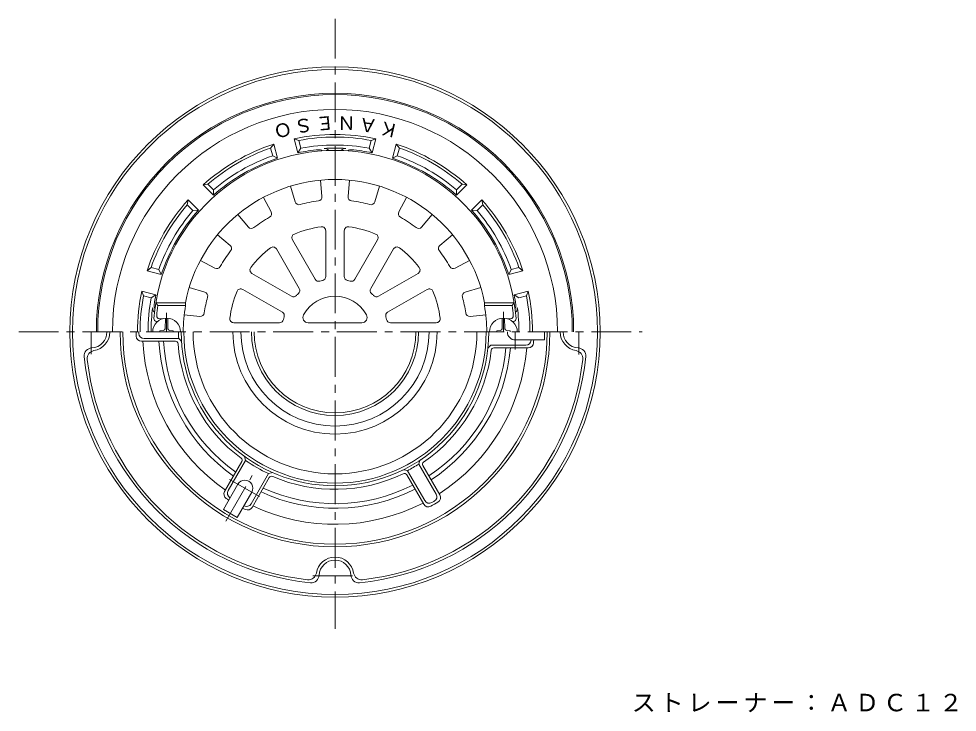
# Model space of a CAD drawing. Units: millimetres, scale not verified. Extents: x -257 to 216, y -347 to 399.
# Drawn here: x -155.3 to 198.6, y 137.8 to 399.3 of the extents above; entities that cross this region are included whole.
import ezdxf
from ezdxf.enums import TextEntityAlignment as Align

# ---------------------------------------------------------------- set-up
doc = ezdxf.new("R2010")
doc.units = ezdxf.units.MM
doc.header["$LTSCALE"] = 3
doc.linetypes.add('CHAIN1', pattern=[8, 5, -1, 1, -1])
for name, color, linetype, lineweight in [('1-0', 3, 'Continuous', 9), ('1-1', 2, 'Continuous', 9), ('1-2', 6, 'Continuous', 5), ('1-3', 4, 'Continuous', 9), ('1-5', 7, 'Continuous', 9)]:
    doc.layers.add(name, color=color, linetype=linetype, lineweight=lineweight)
doc.styles.add('ＭＳ ゴシック', font='')
doc.styles.get('ＭＳ ゴシック').set_extended_font_data('MS Gothic')

msp = doc.modelspace()

# ---------------------------------------------------------------- linework, layer by layer
at = {"layer": '1-0', "linetype": 'CHAIN1'}
for p, q in [((-36.019, 399.251), (-36.019, 169.207)), ((-155.278, 281.139), (79.799, 281.139)), ((-128.019, 272.75), (-128.019, 281.139)), ((55.981, 272.601), (55.981, 281.139)), ((-44.414, 189.139), (-26.576, 189.139))]:
    msp.add_line(p, q, dxfattribs=at)
at = {"layer": '1-0'}
for p, q in [((-96.185, 277.639), (-109.004, 277.639)), ((-94.966, 278.639), (-108.018, 278.639)), ((-94.966, 278.639), (-94.198, 277.909)), ((22.768, 276.139), (21.95, 275.395)), ((35.918, 276.139), (22.768, 276.139)), ((36.871, 275.139), (23.906, 275.139)), ((-69.743, 232.728), (-69.979, 233.809)), ((-77.661, 221.014), (-71.178, 232.242)), ((-76.318, 221.34), (-69.743, 232.728)), ((-4.381, 231.34), (-4.133, 232.37)), ((-4.381, 231.34), (2.145, 220.037)), ((-2.906, 230.785), (3.504, 219.683)), ((-67.658, 216.34), (-61.083, 227.728)), ((-61.083, 227.728), (-60.029, 228.064)), ((-8.711, 228.84), (-9.727, 229.14)), ((-8.968, 227.285), (-2.558, 216.183)), ((-8.711, 228.84), (-2.185, 217.537)), ((-67.268, 215.015), (-60.786, 226.242))]:
    msp.add_line(p, q, dxfattribs=at)
for radius in [100, 99]:
    msp.add_circle((-36.019, 281.139), radius, dxfattribs=at)
for centre, radius, start, end in [((-128.019, 281.139), 6, 272.80334, 0), ((-128.019, 281.139), 7.115, 278.37596, 0), ((-36.019, 281.139), 81, 180, 0), ((-36.019, 281.139), 80, 180, 0), ((-36.019, 281.139), 75, 180, 181.1774), ((-109.004, 279.639), 2, 181.17747, 269.99986), ((-36.019, 281.139), 74, 180, 180.39787), ((-108.018, 280.639), 2, 180.39766, 269.99986), ((-36.019, 281.139), 59, 180, 182.42851), ((-36.019, 281.139), 58, 180, 264.06227), ((-36.019, 281.139), 38.5, 180, 0), ((-36.019, 281.139), 35.5, 180, 0), ((-36.019, 281.139), 31.49, 180, 0), ((-36.019, 281.139), 30.49, 180, 0), ((-36.019, 281.139), 58, 264.06227, 0), ((55.981, 281.139), 7.115, 180, 261.62404), ((55.981, 281.139), 6, 180, 267.19664), ((-36.019, 281.139), 72.534, 182.76578, 235.25513), ((-36.019, 281.139), 66.467, 183.01846, 234.82088), ((-36.019, 281.139), 64.759, 183.09813, 234.68391), ((-96.185, 276.639), 1, 4.27705, 89.99968), ((-36.019, 281.139), 59.333, 184.27742, 233.33745), ((-94.887, 277.184), 1, 3.84383, 46.47073), ((35.918, 278.139), 2, 270, 357.61179), ((36.871, 277.139), 2, 270, 356.85901), ((-36.019, 281.139), 74, 357.61203, 357.67657), ((-36.019, 281.139), 75, 356.85898, 357.70757), ((-127.579, 272.15), 3, 92.80353, 185.60741), ((-126.469, 271.144), 3, 98.81799, 186.30632), ((-36.019, 281.139), 59.333, 304.27742, 353.33743), ((-36.019, 281.139), 64.759, 303.09813, 354.6839), ((-36.019, 281.139), 66.467, 303.01846, 354.82088), ((-36.019, 281.139), 72.534, 302.76578, 355.25513), ((22.623, 274.655), 1, 132.30235, 173.69037), ((23.906, 274.139), 1, 90, 173.33719), ((54.43, 271.144), 3, 353.69368, 81.18201), ((55.54, 272.15), 3, 354.39259, 87.19646), ((-36.019, 281.139), 95, 185.60728, 264.39272), ((-36.019, 281.139), 94, 186.30621, 263.69379), ((-36.019, 281.139), 95, 275.60728, 354.39272), ((-36.019, 281.139), 94, 276.30621, 353.69379), ((-70.956, 233.595), 1, 12.30235, 53.69037), ((-72.044, 232.742), 1, 330, 53.33719), ((-36.019, 281.139), 59, 235.13866, 244.86137), ((-36.019, 281.139), 59, 297.5715, 302.4285), ((-3.161, 232.136), 1, 123.84383, 166.47073), ((-2.04, 231.285), 1, 124.27705, 209.99968), ((-59.92, 225.742), 1, 66.66281, 150), ((-59.725, 227.111), 1, 66.30962, 107.69763), ((-36.019, 281.139), 59.333, 246.66255, 295.7226), ((-10.011, 228.181), 1, 73.52872, 116.15562), ((-9.834, 226.785), 1, 29.99977, 115.7224), ((-36.019, 281.139), 64.759, 245.31609, 296.90184), ((-75.929, 220.015), 2, 150, 236.85901), ((-74.586, 220.34), 2, 150, 237.61179), ((-36.019, 281.139), 66.467, 245.17912, 296.98154), ((0.413, 219.037), 2, 300.39766, 29.99986), ((1.772, 218.683), 2, 301.17747, 29.99986), ((-36.019, 281.139), 75, 236.85898, 237.70757), ((-69.39, 217.34), 2, 242.38821, 329.99998), ((-36.019, 281.139), 72.534, 244.74487, 297.23421), ((-0.826, 217.183), 2, 210.00003, 298.82242), ((-0.453, 218.537), 2, 210.00003, 299.60223), ((-36.019, 281.139), 75, 298.82262, 301.17738), ((-36.019, 281.139), 74, 299.60211, 300.39786), ((-36.019, 281.139), 75, 242.29247, 243.14105), ((-36.019, 281.139), 74, 242.32346, 242.388), ((-69.001, 216.015), 2, 243.14099, 330), ((-36.019, 189.139), 7.115, 8.37596, 171.18221), ((-36.019, 189.139), 6, 2.80334, 177.19664), ((-46.015, 190.69), 3, 263.69368, 351.18201), ((-45.009, 189.58), 3, 264.39259, 357.19647), ((-27.03, 189.58), 3, 182.80353, 275.60741), ((-26.024, 190.69), 3, 188.81799, 276.30632)]:
    msp.add_arc(centre, radius, start, end, dxfattribs=at)
at = {"layer": '1-1'}
for p, q in [((-20.629, 354.032), (-22.362, 353.359)), ((-22.055, 348.711), (-20.629, 354.032)), ((-59.137, 351.962), (-60.302, 350.512)), ((-59.523, 347.606), (-60.302, 350.512)), ((-57.712, 346.641), (-59.137, 351.962)), ((-48.898, 350.453), (-49.984, 348.711)), ((-48.898, 350.453), (-49.677, 353.359)), ((-23.141, 350.453), (-22.362, 353.359)), ((-23.141, 350.453), (-22.055, 348.711)), ((-12.516, 347.606), (-11.737, 350.512)), ((-59.523, 347.606), (-57.712, 346.641)), ((-12.516, 347.606), (-14.327, 346.641)), ((-81.829, 334.728), (-83.957, 336.855)), ((9.79, 334.728), (11.918, 336.855)), ((9.86, 332.676), (13.756, 336.571)), ((13.756, 336.571), (11.918, 336.855)), ((-81.829, 334.728), (-81.899, 332.676)), ((9.79, 334.728), (9.86, 332.676)), ((-91.451, 330.914), (-91.735, 329.077)), ((-87.556, 327.019), (-91.451, 330.914)), ((-89.608, 326.949), (-91.735, 329.077)), ((-89.608, 326.949), (-87.556, 327.019)), ((17.569, 326.949), (15.517, 327.019)), ((17.569, 326.949), (19.696, 329.077)), ((-102.486, 304.643), (-105.392, 305.422)), ((-102.486, 304.643), (-101.521, 302.832)), ((30.447, 304.643), (29.482, 302.832)), ((30.447, 304.643), (33.353, 305.422)), ((34.803, 304.257), (33.353, 305.422)), ((29.482, 302.832), (34.803, 304.257)), ((-105.333, 294.018), (-108.239, 294.797)), ((-105.333, 294.018), (-103.592, 295.104)), ((33.294, 294.018), (31.553, 295.104)), ((33.294, 294.018), (36.201, 294.797)), ((36.873, 296.53), (36.201, 294.797))]:
    msp.add_line(p, q, dxfattribs=at)
for points in [[(-49.984, 348.711), (-51.41, 354.032), (-49.677, 353.359)], [(-14.327, 346.641), (-12.902, 351.962), (-11.737, 350.512)], [(-81.899, 332.676), (-85.795, 336.571), (-83.957, 336.855)], [(15.517, 327.019), (19.412, 330.914), (19.696, 329.077)], [(-101.521, 302.832), (-106.842, 304.257), (-105.392, 305.422)], [(-103.592, 295.104), (-108.912, 296.53), (-108.239, 294.797)], [(31.553, 295.104), (36.873, 296.53), (36.201, 294.797)]]:
    msp.add_lwpolyline(points, dxfattribs=at)
for centre, radius, start, end in [((-36.019, 281.139), 90, 0, 180), ((-36.019, 281.139), 89.5, 0, 180), ((-36.019, 281.139), 83.941, 0, 180), ((-36.019, 281.139), 74.5, 78.07776, 101.92223), ((-36.019, 281.139), 73.5, 79.29147, 100.70853), ((-36.019, 281.139), 74.5, 108.07776, 131.92223), ((-36.019, 281.139), 73.5, 109.29147, 130.70853), ((-36.019, 281.139), 70.5, 79.47447, 100.52556), ((-36.019, 281.139), 69.376, 86.59642, 93.40355), ((-40.019, 348.396), 2, 36.91711, 93.40337), ((-32.019, 348.396), 2, 86.59663, 143.08289), ((-36.019, 281.139), 74.5, 48.07777, 71.92224), ((-36.019, 281.139), 73.5, 49.29149, 70.70854), ((-36.019, 281.139), 70.5, 109.47447, 130.52556), ((-36.019, 281.139), 69, 95.13782, 101.67664), ((-42.019, 347.87), 2, 53.16579, 95.13788), ((-30.019, 347.87), 2, 84.86212, 126.83421), ((-36.019, 281.139), 69, 78.32336, 84.86215), ((-36.019, 281.139), 70.5, 49.47449, 70.52557), ((-36.019, 281.139), 69, 108.32336, 131.67664), ((-36.019, 281.139), 69, 48.32338, 71.67665), ((-36.019, 281.139), 74.5, 138.07777, 161.92224), ((-36.019, 281.139), 74.5, 18.07777, 41.92224), ((-36.019, 281.139), 73.5, 139.29149, 160.70854), ((-36.019, 281.139), 70.5, 139.47449, 160.52557), ((-36.019, 281.139), 69, 138.32338, 161.67665), ((-36.019, 281.139), 69, 18.32338, 41.67665), ((-36.019, 281.139), 70.5, 19.47449, 40.52557), ((-36.019, 281.139), 73.5, 19.29149, 40.70854), ((-36.019, 281.139), 74.5, 168.07777, 180), ((-36.019, 281.139), 73.5, 169.29143, 179.99997), ((-36.019, 281.139), 70.5, 169.4744, 179.99997), ((-36.019, 281.139), 69, 168.32333, 171.41631), ((-36.019, 281.139), 69, 8.58368, 11.67665), ((-36.019, 281.139), 73.5, 0, 10.70854), ((-36.019, 281.139), 74.5, 0, 11.92223), ((-36.019, 281.139), 69.376, 172.32347, 180), ((-102.791, 290.139), 2, 172.32343, 228.81271), ((-102.269, 291.139), 2, 171.41681, 213.38866), ((30.23, 291.139), 2, 326.61107, 8.58319), ((30.752, 290.139), 2, 311.18828, 7.67657), ((-36.019, 281.139), 69.376, 0, 7.67653)]:
    msp.add_arc(centre, radius, start, end, dxfattribs=at)
at = {"layer": '1-2'}
for p, q in [((-41.519, 338.376), (-40.927, 332.208)), ((-41.519, 338.376), (-40.927, 332.208)), ((-30.519, 338.376), (-31.112, 332.208)), ((-30.519, 338.376), (-31.112, 332.208)), ((-52.842, 336.124), (-51.029, 330.198)), ((-52.842, 336.124), (-51.029, 330.198)), ((-19.197, 336.124), (-21.01, 330.198)), ((-19.197, 336.124), (-21.01, 330.198)), ((-63.004, 331.914), (-60.096, 326.442)), ((-63.004, 331.914), (-60.096, 326.442)), ((-9.035, 331.914), (-11.943, 326.442)), ((-9.035, 331.914), (-11.943, 326.442)), ((-72.603, 325.501), (-68.66, 320.72)), ((-72.603, 325.501), (-68.66, 320.72)), ((0.564, 325.501), (-3.379, 320.72)), ((0.564, 325.501), (-3.379, 320.72)), ((-39.519, 319.313), (-39.519, 302.05)), ((-39.519, 319.313), (-39.519, 302.05)), ((-32.519, 319.313), (-32.519, 302.05)), ((-32.519, 319.313), (-32.519, 302.05)), ((-80.381, 317.722), (-75.6, 313.78)), ((-80.381, 317.722), (-75.6, 313.78)), ((-52.075, 315.949), (-43.444, 300.998)), ((-52.075, 315.949), (-43.444, 300.998)), ((-19.964, 315.949), (-28.595, 300.998)), ((-19.964, 315.949), (-28.595, 300.998)), ((8.342, 317.722), (3.561, 313.78)), ((8.342, 317.722), (3.561, 313.78)), ((-58.138, 312.449), (-49.506, 297.498)), ((-58.138, 312.449), (-49.506, 297.498)), ((-13.901, 312.449), (-22.533, 297.498)), ((-13.901, 312.449), (-22.533, 297.498)), ((-86.794, 308.124), (-81.322, 305.216)), ((-86.794, 308.124), (-81.322, 305.216)), ((14.755, 308.124), (9.284, 305.216)), ((14.755, 308.124), (9.284, 305.216)), ((-67.329, 303.257), (-52.378, 294.626)), ((-67.329, 303.257), (-52.378, 294.626)), ((-4.71, 303.257), (-19.66, 294.626)), ((-4.71, 303.257), (-19.66, 294.626)), ((-91.004, 297.961), (-85.078, 296.149)), ((-91.004, 297.961), (-85.078, 296.149)), ((18.965, 297.961), (13.039, 296.149)), ((18.965, 297.961), (13.039, 296.149)), ((-70.829, 297.195), (-55.878, 288.564)), ((-70.829, 297.195), (-55.878, 288.564)), ((-1.21, 297.195), (-16.16, 288.564)), ((-1.21, 297.195), (-16.16, 288.564)), ((-102.775, 291.139), (-103.63, 292.139)), ((-92.457, 292.139), (-103.63, 292.139)), ((-102.775, 291.139), (-103.63, 292.139)), ((-92.457, 292.139), (-103.63, 292.139)), ((-92.371, 291.139), (-102.775, 291.139)), ((-92.371, 291.139), (-102.775, 291.139)), ((-92.371, 291.139), (-92.457, 292.139)), ((-92.371, 291.139), (-92.457, 292.139)), ((20.332, 291.139), (20.419, 292.139)), ((20.332, 291.139), (20.419, 292.139)), ((20.332, 291.139), (30.736, 291.139)), ((20.332, 291.139), (30.736, 291.139)), ((20.419, 292.139), (31.592, 292.139)), ((20.419, 292.139), (31.592, 292.139)), ((30.736, 291.139), (31.592, 292.139)), ((30.736, 291.139), (31.592, 292.139)), ((-92.893, 287.609), (-86.953, 287.038)), ((-92.893, 287.609), (-86.953, 287.038)), ((20.855, 287.609), (14.914, 287.038)), ((20.855, 287.609), (14.914, 287.038)), ((-102.92, 285.139), (-103.334, 285.139)), ((-102.92, 285.139), (-103.334, 285.139)), ((-101.12, 286.139), (-102.248, 286.139)), ((-101.12, 286.139), (-102.248, 286.139)), ((-74.193, 284.639), (-56.93, 284.639)), ((-74.193, 284.639), (-56.93, 284.639)), ((-46.119, 284.639), (-25.92, 284.639)), ((-46.119, 284.639), (-25.92, 284.639)), ((2.155, 284.639), (-15.109, 284.639)), ((2.155, 284.639), (-15.109, 284.639)), ((29.081, 286.139), (30.209, 286.139)), ((29.081, 286.139), (30.209, 286.139)), ((30.881, 285.139), (31.295, 285.139)), ((30.881, 285.139), (31.295, 285.139))]:
    msp.add_line(p, q, dxfattribs=at)
at = {"layer": '1-2', "color": 4, "linetype": 'CHAIN1', "lineweight": 9}
for p, q in [((-99.519, 288.306), (-99.519, 281.139)), ((27.481, 288.741), (27.481, 281.139)), ((31.981, 281.139), (31.981, 274.507)), ((-77.171, 209.863), (-67.291, 226.975)), ((-64.494, 219.059), (-75.763, 225.566))]:
    msp.add_line(p, q, dxfattribs=at)
at = {"layer": '1-2', "color": 4, "lineweight": 9}
for p, q in [((-99.968, 286.37), (-100.038, 282.389)), ((-99.071, 286.37), (-99.001, 282.389)), ((27.032, 286.37), (26.962, 282.389)), ((27.929, 286.37), (27.999, 282.389)), ((-102.019, 281.636), (-100.769, 281.658)), ((-102.019, 281.636), (-102.019, 281.139)), ((-100.769, 281.658), (-100.27, 281.89)), ((-100.038, 282.389), (-100.27, 281.89)), ((-99.001, 282.389), (-98.769, 281.89)), ((-98.27, 281.658), (-98.769, 281.89)), ((-97.019, 281.636), (-98.27, 281.658)), ((-97.019, 281.636), (-97.019, 281.139)), ((24.981, 281.636), (26.231, 281.658)), ((24.981, 281.636), (24.981, 281.139)), ((26.231, 281.658), (26.73, 281.89)), ((26.962, 282.389), (26.73, 281.89)), ((27.999, 282.389), (28.231, 281.89)), ((28.73, 281.658), (28.231, 281.89)), ((29.981, 281.636), (28.73, 281.658)), ((29.981, 281.636), (29.981, 281.139)), ((42.981, 281.139), (42.981, 278.139)), ((42.981, 278.139), (31.981, 278.139)), ((-78.118, 214.223), (-72.618, 223.75)), ((-72.921, 211.223), (-67.421, 220.75)), ((-72.921, 211.223), (-78.118, 214.223))]:
    msp.add_line(p, q, dxfattribs=at)
at = {"layer": '1-2'}
for centre, radius, start, end in [((-36.019, 281.139), 68.5, 4.248, 175.752), ((-36.019, 281.139), 68.5, 4.248, 175.752), ((-36.019, 281.139), 57.5, 11.02888, 168.9711), ((-36.019, 281.139), 57.5, 11.02888, 168.9711), ((-49.594, 330.637), 1.5, 197.01088, 285.33612), ((-49.594, 330.637), 1.5, 197.01088, 285.33612), ((-36.019, 281.139), 49.825, 97.16351, 105.33641), ((-36.019, 281.139), 49.825, 97.16351, 105.33641), ((-42.42, 332.064), 1.5, 277.16493, 5.48952), ((-42.42, 332.064), 1.5, 277.16493, 5.48952), ((-29.619, 332.064), 1.5, 174.51088, 262.83612), ((-29.619, 332.064), 1.5, 174.51088, 262.83612), ((-36.019, 281.139), 49.825, 74.66351, 82.83641), ((-36.019, 281.139), 49.825, 74.66351, 82.83641), ((-22.445, 330.637), 1.5, 254.66493, 342.98952), ((-22.445, 330.637), 1.5, 254.66493, 342.98952), ((-61.421, 325.738), 1.5, 299.66493, 27.98952), ((-61.421, 325.738), 1.5, 299.66493, 27.98952), ((-10.618, 325.738), 1.5, 152.01088, 240.33612), ((-10.618, 325.738), 1.5, 152.01088, 240.33612), ((-36.019, 281.139), 49.825, 119.66351, 127.83641), ((-36.019, 281.139), 49.825, 119.66351, 127.83641), ((-36.019, 281.139), 49.825, 52.16351, 60.33641), ((-36.019, 281.139), 49.825, 52.16351, 60.33641), ((-67.503, 321.674), 1.5, 219.51088, 307.83612), ((-67.503, 321.674), 1.5, 219.51088, 307.83612), ((-36.019, 281.139), 40, 97.46205, 112.53793), ((-36.019, 281.139), 40, 97.46205, 112.53793), ((-41.019, 319.313), 1.5, 0, 97.46184), ((-41.019, 319.313), 1.5, 0, 97.46184), ((-31.019, 319.313), 1.5, 82.53813, 179.99997), ((-31.019, 319.313), 1.5, 82.53813, 179.99997), ((-36.019, 281.139), 40, 67.46205, 82.53793), ((-36.019, 281.139), 40, 67.46205, 82.53793), ((-4.536, 321.674), 1.5, 232.16493, 320.48952), ((-4.536, 321.674), 1.5, 232.16493, 320.48952), ((-50.776, 316.699), 1.5, 112.53812, 209.99995), ((-50.776, 316.699), 1.5, 112.53812, 209.99995), ((-21.263, 316.699), 1.5, 330, 67.46184), ((-21.263, 316.699), 1.5, 330, 67.46184), ((-36.019, 281.139), 49.825, 142.16351, 150.33641), ((-36.019, 281.139), 49.825, 142.16351, 150.33641), ((-76.554, 312.623), 1.5, 322.16493, 50.48952), ((-76.554, 312.623), 1.5, 322.16493, 50.48952), ((-36.019, 281.139), 40, 127.46205, 142.53793), ((-36.019, 281.139), 40, 127.46205, 142.53793), ((-59.437, 311.699), 1.5, 30, 127.46184), ((-59.437, 311.699), 1.5, 30, 127.46184), ((-12.602, 311.699), 1.5, 52.53813, 149.99997), ((-12.602, 311.699), 1.5, 52.53813, 149.99997), ((-36.019, 281.139), 40, 37.46205, 52.53793), ((-36.019, 281.139), 40, 37.46205, 52.53793), ((4.516, 312.623), 1.5, 129.51088, 217.83612), ((4.516, 312.623), 1.5, 129.51088, 217.83612), ((-36.019, 281.139), 49.825, 29.66351, 37.83641), ((-36.019, 281.139), 49.825, 29.66351, 37.83641), ((-80.618, 306.541), 1.5, 242.01088, 330.33612), ((-80.618, 306.541), 1.5, 242.01088, 330.33612), ((-66.579, 304.556), 1.5, 142.53813, 239.99997), ((-66.579, 304.556), 1.5, 142.53813, 239.99997), ((-5.46, 304.556), 1.5, 300, 37.46184), ((-5.46, 304.556), 1.5, 300, 37.46184), ((8.58, 306.541), 1.5, 209.66493, 297.98952), ((8.58, 306.541), 1.5, 209.66493, 297.98952), ((-42.145, 301.748), 1.5, 209.99995, 286.55247), ((-42.145, 301.748), 1.5, 209.99995, 286.55247), ((-41.019, 302.05), 1.5, 283.44748, 0), ((-41.019, 302.05), 1.5, 283.44748, 0), ((-31.019, 302.05), 1.5, 179.99997, 256.55249), ((-31.019, 302.05), 1.5, 179.99997, 256.55249), ((-29.894, 301.748), 1.5, 253.44748, 330), ((-29.894, 301.748), 1.5, 253.44748, 330), ((-71.579, 295.896), 1.5, 60, 157.46184), ((-71.579, 295.896), 1.5, 60, 157.46184), ((-50.805, 296.748), 1.5, 313.44748, 30), ((-50.805, 296.748), 1.5, 313.44748, 30), ((-36.019, 281.139), 20, 103.44771, 106.55229), ((-36.019, 281.139), 20, 103.44771, 106.55229), ((-36.019, 281.139), 20, 73.44771, 76.55229), ((-36.019, 281.139), 20, 73.44771, 76.55229), ((-21.234, 296.748), 1.5, 149.99997, 226.55249), ((-21.234, 296.748), 1.5, 149.99997, 226.55249), ((-0.46, 295.896), 1.5, 22.53813, 119.99997), ((-0.46, 295.896), 1.5, 22.53813, 119.99997), ((-36.019, 281.139), 49.825, 164.66351, 171.7193), ((-36.019, 281.139), 49.825, 164.66351, 171.7193), ((-85.517, 294.714), 1.5, 344.66493, 72.98952), ((-85.517, 294.714), 1.5, 344.66493, 72.98952), ((-36.019, 281.139), 40, 157.46205, 172.53793), ((-36.019, 281.139), 40, 157.46205, 172.53793), ((-51.629, 295.925), 1.5, 239.99997, 316.55249), ((-51.629, 295.925), 1.5, 239.99997, 316.55249), ((-36.019, 281.139), 20, 133.44771, 136.55229), ((-36.019, 281.139), 20, 133.44771, 136.55229), ((-36.019, 281.139), 13.5, 28.57187, 151.42813), ((-36.019, 281.139), 13.5, 28.57187, 151.42813), ((-36.019, 281.139), 20, 43.44771, 46.55229), ((-36.019, 281.139), 20, 43.44771, 46.55229), ((-20.41, 295.925), 1.5, 223.44748, 300), ((-20.41, 295.925), 1.5, 223.44748, 300), ((-36.019, 281.139), 40, 7.46205, 22.53793), ((-36.019, 281.139), 40, 7.46205, 22.53793), ((13.478, 294.714), 1.5, 107.01088, 195.33612), ((13.478, 294.714), 1.5, 107.01088, 195.33612), ((-36.019, 281.139), 49.825, 8.2807, 15.33641), ((-36.019, 281.139), 49.825, 8.2807, 15.33641), ((-36.019, 281.139), 67.5, 171.48036, 174.82346), ((-36.019, 281.139), 67.5, 171.48036, 174.82346), ((-36.019, 281.139), 57.232, 169.93721, 180), ((-36.019, 281.139), 57.232, 169.93721, 180), ((-36.019, 281.139), 57.232, 0, 10.06279), ((-36.019, 281.139), 57.232, 0, 10.06279), ((-36.019, 281.139), 67.5, 5.17654, 8.51964), ((-36.019, 281.139), 67.5, 5.17654, 8.51964), ((-102.248, 287.139), 1, 174.8239, 270), ((-102.248, 287.139), 1, 174.8239, 270), ((-86.81, 288.531), 1.5, 264.51106, 351.71904), ((-86.81, 288.531), 1.5, 264.51106, 351.71904), ((-56.628, 287.265), 1.5, 343.44748, 60), ((-56.628, 287.265), 1.5, 343.44748, 60), ((-36.019, 281.139), 20, 163.44771, 166.55229), ((-36.019, 281.139), 20, 163.44771, 166.55229), ((-46.119, 286.639), 2, 151.42819, 270), ((-46.119, 286.639), 2, 151.42819, 270), ((-25.92, 286.639), 2, 270, 28.57181), ((-25.92, 286.639), 2, 270, 28.57181), ((-15.41, 287.265), 1.5, 119.99997, 196.55249), ((-15.41, 287.265), 1.5, 119.99997, 196.55249), ((-36.019, 281.139), 20, 13.44771, 16.55229), ((-36.019, 281.139), 20, 13.44771, 16.55229), ((14.771, 288.531), 1.5, 188.28096, 275.48894), ((14.771, 288.531), 1.5, 188.28096, 275.48894), ((30.209, 287.139), 1, 270, 5.1761), ((30.209, 287.139), 1, 270, 5.1761), ((-103.334, 286.139), 1, 175.75238, 270), ((-103.334, 286.139), 1, 175.75238, 270), ((-74.193, 286.139), 1.5, 172.53813, 269.99997), ((-74.193, 286.139), 1.5, 172.53813, 269.99997), ((-56.93, 286.139), 1.5, 269.99997, 346.55249), ((-56.93, 286.139), 1.5, 269.99997, 346.55249), ((-15.109, 286.139), 1.5, 193.44748, 270), ((-15.109, 286.139), 1.5, 193.44748, 270), ((2.155, 286.139), 1.5, 270, 7.46184), ((2.155, 286.139), 1.5, 270, 7.46184), ((31.295, 286.139), 1, 270, 4.24762), ((31.295, 286.139), 1, 270, 4.24762)]:
    msp.add_arc(centre, radius, start, end, dxfattribs=at)
at = {"layer": '1-2', "color": 4, "lineweight": 9}
for centre, radius, start, end in [((-99.519, 281.139), 5.25, 0, 180), ((27.481, 281.139), 5.25, 0, 180), ((31.981, 281.139), 3, 179.99966, 270), ((-70.019, 222.25), 3, 330, 150)]:
    msp.add_arc(centre, radius, start, end, dxfattribs=at)
at = {"layer": '1-3'}
for radius in [57, 53.5]:
    msp.add_arc((-36.019, 281.139), radius, 180, 0, dxfattribs=at)

# ---------------------------------------------------------------- texts
at = {"layer": '1-5', "color": 6, "style": 'ＭＳ ゴシック'}
for s, rotation, p in [('Ｓ', 191, (-45.162, 363.669)), ('Ｅ', 185, (-36.646, 364.249)), ('Ｎ', 179, (-28.117, 363.936)), ('Ａ', 173, (-19.667, 362.733)), ('Ｏ', 197, (-53.57, 362.202)), ('Ｋ', 167, (-11.389, 360.653))]:
    msp.add_text(s, height=5.132, rotation=rotation, dxfattribs=at).set_placement(p, align=Align.BOTTOM_LEFT)
at = {"layer": '1-5', "insert": (75.921, 137.755), "char_height": 6.598, "attachment_point": 7, "style": 'ＭＳ ゴシック'}
msp.add_mtext('\\T1.17;ストレーナー：ＡＤＣ１２', dxfattribs=at)

doc.saveas('drawing.dxf')
